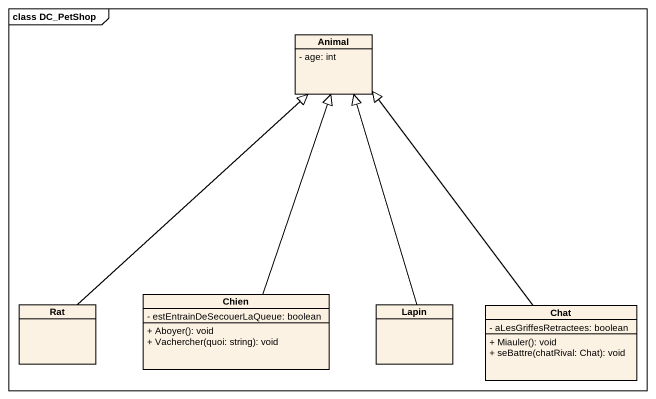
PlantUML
@startuml
mainframe class DC_PetShop
hide circle
hide empty members
skinparam classAttributeIconSize 0
class Animal {
  - age: int
}
class Rat
class Chien {
  - estEntrainDeSecouerLaQueue: boolean
  + Aboyer(): void
  + Vachercher(quoi: string): void
}
class Lapin
class Chat {
  - aLesGriffesRetractees: boolean
  + Miauler(): void
  + seBattre(chatRival: Chat): void
}
Rat -up-|> Animal
Chien -up-|> Animal
Lapin -up-|> Animal
Chat -up-|> Animal
@enduml
